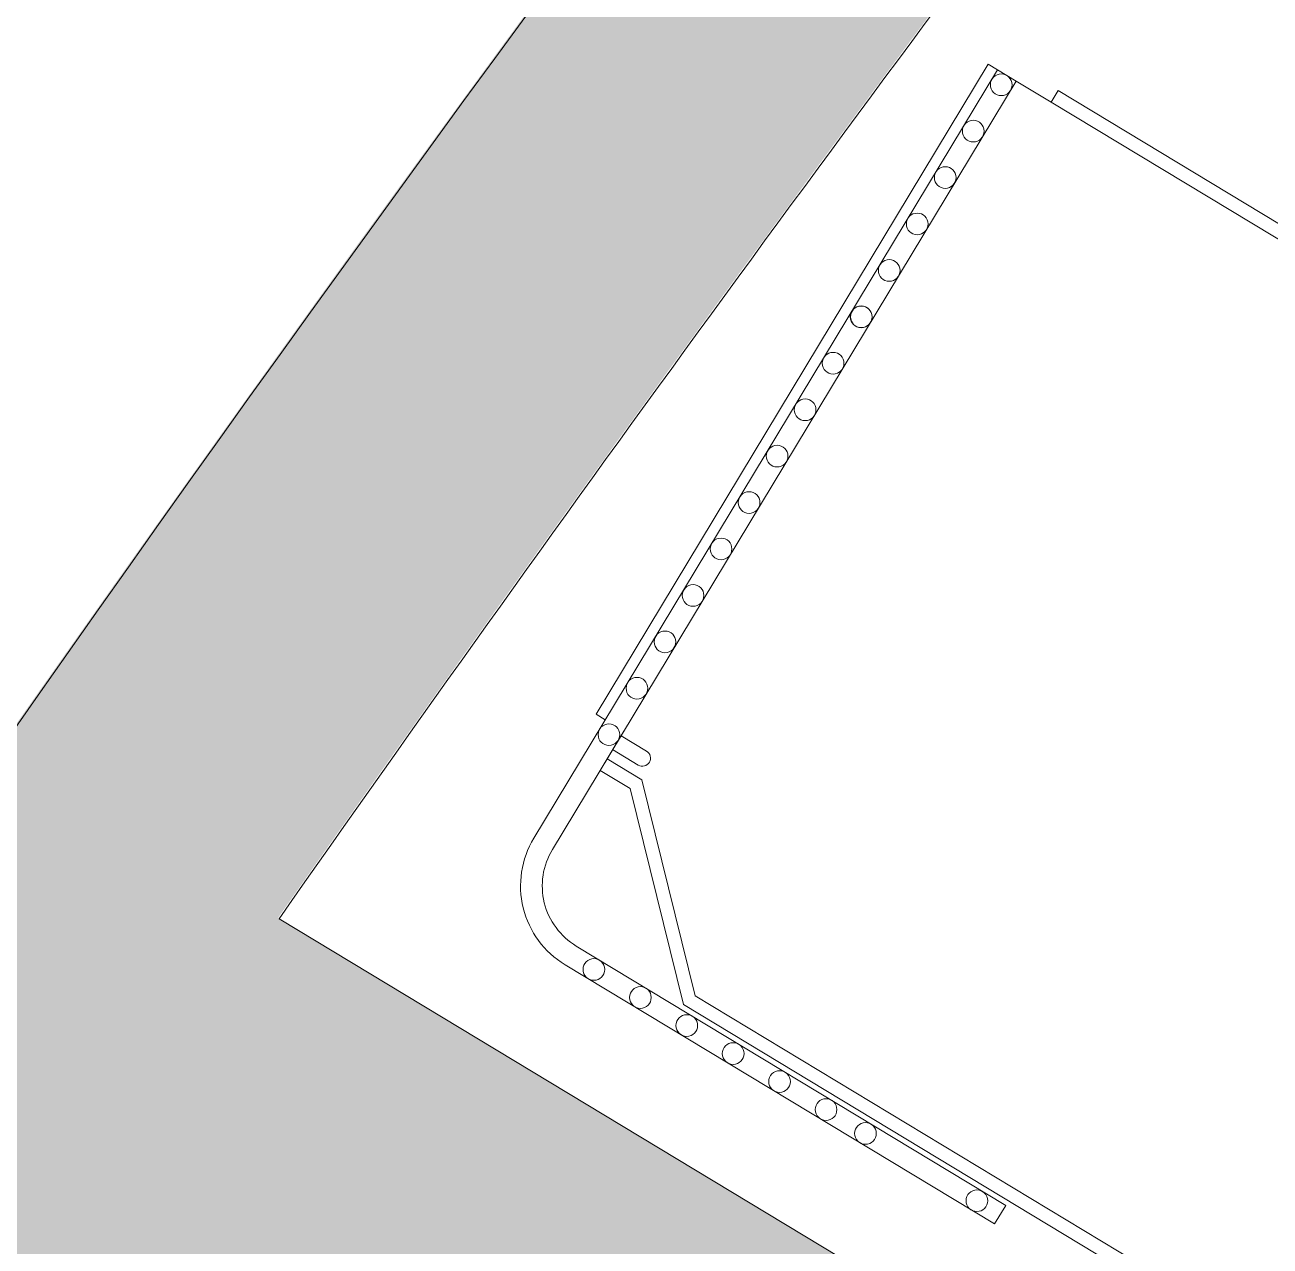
# Model space of a CAD drawing. Header units: centimetres. Extents: x 139057 to 200038, y 34824 to 80516.
# Drawn here: x 164662.9 to 164892.5, y 56785.4 to 57010.6 of the extents above; entities that cross this region are included whole.
import ezdxf

# ---------------------------------------------------------------- set-up
doc = ezdxf.new("R2010")
doc.units = ezdxf.units.CM
doc.header["$LTSCALE"] = 100
doc.layers.get('0').update_dxf_attribs({"lineweight": 0})
doc.layers.add('410_STRUTTURE_001-AM_0', color=7, linetype='Continuous', lineweight=0)
doc.layers.add('448_RAMPE_SCALE_ASCENS_001-AM_0', color=216, linetype='Continuous', lineweight=0)
doc.layers.add('_retini_strutture', color=7, linetype='Continuous')

# ---------------------------------------------------------------- blocks, each defined once
blk = doc.blocks.new('11184177_MCD_Car_0')
for p, q in [((-585, 3400, 0), (-610, 3400, 0)), ((-610, 3400, 0), (-610, 3335.4)), ((-525, 3400), (-585, 3400)), ((-585, 3325), (-585, 3400)), ((-565, 3400), (-565, 3345)), ((-535, 3400), (-535, 3345)), ((-610, 3335.4), (-900, 3045.4)), ((-875, 3035), (-585, 3325)), ((875, 75), (875, 3325)), ((900, 75), (900, 3325)), ((-900, 3045.4), (-900, 354.6)), ((-875, 3035), (-875, 365))]:
    blk.add_line(p, q)
for points in [[(-585, 3400), (-525, 3400), (-525, 3400)], [(900, 3325), (875, 3325), (875, 3400)]]:
    blk.add_lwpolyline(points)
blk.add_arc((-550, 3345), 15, 180, 0)
blk = doc.blocks.new('A$C639F0CE0')
for p, q in [((14882290.9, 36746626.1, 0), (14881616.9, 36745992.6, 0)), ((14883664.6, 36745412.7), (14882531.2, 36746618.7, 0)), ((14882318.3, 36746597, 0), (14881644.2, 36745963.5, 0)), ((14883635.5, 36745385.3), (14882502, 36746591.3, 0)), ((14882720.4, 36746446.5, 0), (14882705.8, 36746432.9, 0)), ((14883679.2, 36745426.4), (14882720.4, 36746446.5, 0)), ((14881644.2, 36745963.5, 0), (14881616.9, 36745992.6, 0)), ((14883635.5, 36745385.3), (14883679.2, 36745426.4))]:
    blk.add_line(p, q)
for centre in [(14882268.2, 36746577.3, 0), (14882195.3, 36746508.8, 0), (14882122.4, 36746440.3, 0), (14882677.6, 36746433.7), (14882049.5, 36746371.9, 0), (14882746, 36746360.9), (14881976.7, 36746303.4, 0), (14882814.5, 36746288, 0), (14881903.8, 36746234.9, 0), (14882883, 36746215.1, 0), (14881841.9, 36746176.7, 0), (14882951.5, 36746142.3, 0), (14883020, 36746069.4), (14881667, 36746012.3, 0), (14883088.5, 36745996.5), (14883156.9, 36745923.6), (14883225.4, 36745850.8), (14883293.9, 36745777.9), (14883293.9, 36745777.6), (14883362.4, 36745705), (14883430.9, 36745632.2), (14883499.4, 36745559.3), (14883567.9, 36745486.4), (14883636.3, 36745413.6)]:
    blk.add_circle(centre, 20)
for radius in [170, 130]:
    blk.add_arc((14882407.3, 36746502.2, 0), radius, 43.223, 133.223)
at = {"rotation": 313.2229999038649}
blk.add_blockref('11184177_MCD_Car_0', (14880558.6, 36743694.4), dxfattribs=at)

msp = doc.modelspace()

# ---------------------------------------------------------------- hatches: boundary and pattern name
at = {"layer": '_retini_strutture'}
msp.add_hatch(color=256, dxfattribs=at).paths.add_polyline_path([(164482.96, 56614.82), (164573.08, 56560.42), (164593.75, 56594.67), (164556.51, 56617.15), (164614.03, 56712.46, -0.002919), (164660.93, 56781.89), (164946.65, 56609.43), (164972.48, 56652.24), (165195.08, 56517.88), (165169.25, 56475.08), (165404.68, 56332.97), (165293.58, 56148.9), (165336.39, 56123.06), (165499.16, 56392.75), (165420.72, 56440.09), (165410.39, 56422.97), (164709.6, 56845.96, -0.009249), (164866.19, 57060.97), (165547.33, 56649.84), (165526.66, 56615.6), (165565.59, 56583.34), (165605.64, 56649.69), (164884.59, 57084.91, -0.013407), (165126.88, 57385.21), (165193.62, 57344.92), (165219.46, 57387.73), (165159.9, 57423.67, -0.00621), (165278.2, 57557.02), (165230.7, 57593.97, 0.042639)])

# ---------------------------------------------------------------- linework, layer by layer
at = {"layer": '410_STRUTTURE_001-AM_0', "elevation": 0}
for points in [[(165230.88, 57593.72, 0.042634), (164483.09, 56614.6), (164573.21, 56560.2), (164593.89, 56594.44), (164559.64, 56615.12), (164617.2, 56710.46, -0.002917), (164664.07, 56779.85), (164929.68, 56619.52), (164818.65, 56435.44), (165075.67, 56280.13), (165186.86, 56464.16)], [(165043.24, 56644.41), (164709.75, 56845.72, -0.009249), (164866.34, 57060.74), (165180.19, 56871.28)]]:
    msp.add_lwpolyline(points, format="xyb", dxfattribs=at)

# ---------------------------------------------------------------- block references
at = {"layer": '448_RAMPE_SCALE_ASCENS_001-AM_0', "xscale": 0.1, "yscale": 0.1, "zscale": 0.1, "rotation": 105.66}
msp.add_blockref('A$C639F0CE0', (4104738.35, -384253.99, 0), dxfattribs=at)

doc.saveas('drawing.dxf')
